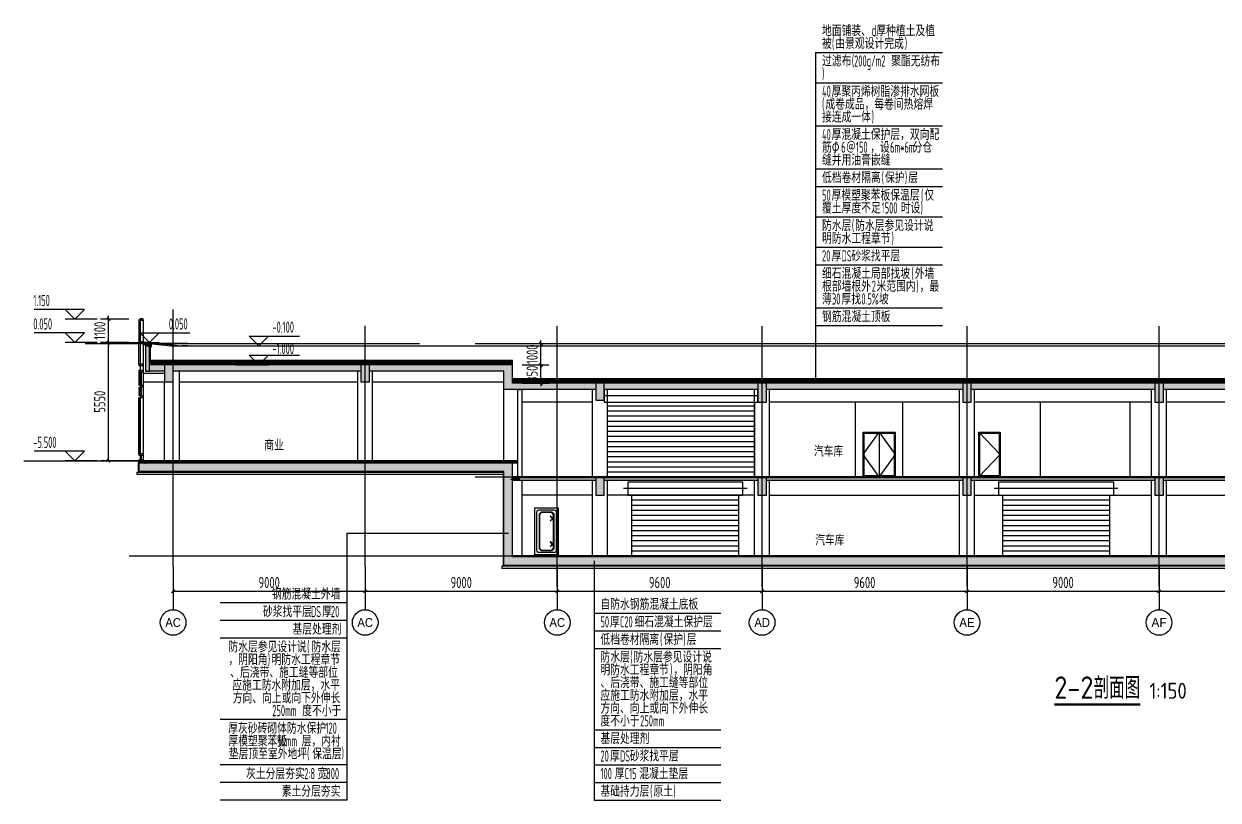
# Model space of a CAD drawing. Extents: x 33318 to 174393, y -247680 to 18171.
# Drawn here: x 39516 to 95477, y -247680 to -211295 of the extents above; entities that cross this region are included whole.
import ezdxf
from ezdxf.enums import TextEntityAlignment as Align

# ---------------------------------------------------------------- set-up
doc = ezdxf.new("R2010")
doc.units = 0
doc.header["$LTSCALE"] = 10
doc.header["$MEASUREMENT"] = 0
doc.linetypes.add('DASH', pattern=[0.35, 0.25, -0.1])
doc.linetypes.add('DOTE', pattern=[2.42, 2, -0.2, 0.02, -0.2])
for name, color, linetype in [('01-标注_尺寸', 124, 'Continuous'), ('01-标注_标高', 200, 'Continuous'), ('01-标注_符号', 200, 'Continuous'), ('01-标注_轴线坐标', 132, 'Continuous'), ('02-TEXT_房间', 7, 'Continuous'), ('02-TEXT_标注', 130, 'Continuous'), ('02-TEXT_轴号', 7, 'Continuous'), ('05-填充_天正', 26, 'Continuous'), ('A-C_玻璃幕墙', 140, 'Continuous'), ('A-C_窗', 140, 'Continuous'), ('A-D_龙骨', 152, 'Continuous'), ('A-E_楼梯', 171, 'Continuous'), ('A-O_屋面', 201, 'Continuous'), ('A-O_防水层', 222, 'Continuous'), ('A-STR-面层', 191, 'Continuous'), ('A-SUR_保温', 222, 'Continuous'), ('A-SUR_看线', 231, 'Continuous'), ('A-SUR_面层', 191, 'Continuous'), ('A-TECH_结构', 21, 'Continuous'), ('A-金属背板', 30, 'Continuous'), ('A_AXIS-轴线', 36, 'DOTE'), ('A_STR-砌块墙', 121, 'Continuous'), ('A_STR-砼墙', 51, 'Continuous'), ('A_STR-砼柱', 51, 'Continuous'), ('DIM_SYMB', 3, 'Continuous'), ('DOOR_FIRE', 220, 'Continuous'), ('PUB_TEXT', 7, 'Continuous'), ('构造物', 145, 'Continuous')]:
    doc.layers.add(name, color=color, linetype=linetype)
doc.layers.add('PUB_HATCH', color=8, linetype='Continuous', lineweight=0)
doc.styles.add('_TCH_AXIS', font='FZXiHei-I-Z08S.ttf')
doc.styles.add('_TCH_DIM', font='ROS1', dxfattribs={"width": 0.8, "bigfont": 'JD'})
doc.styles.add('_TCH_DIM_T3', font='ROS1', dxfattribs={"width": 0.8, "bigfont": 'JD'})
doc.styles.get("Standard").update_dxf_attribs({"font": 'gbenor.shx', "bigfont": 'gbcbig.shx'})
doc.dimstyles.new('_TCH_ARCH&&150', dxfattribs={"dimtxt": 525, "dimasz": 150, "dimexe": 375, "dimexo": 450, "dimgap": 150, "dimtad": 1, "dimdec": 0, "dimzin": 0, "dimdsep": 46, "dimtxsty": '_TCH_DIM_T3', "dimblk": 'ARCHTICK', "dimcen": 0.09, "dimazin": 2, "dimtfac": 1, "dimtdec": 0, "dimtix": 1, "dimtmove": 2, "dimatfit": 3, "dimfxl": 0, "dimtolj": 1, "dimtzin": 0, "dimarcsym": 0})

# ---------------------------------------------------------------- blocks, each defined once
blk = doc.blocks.new('sdferwerewr')
at = {"ltscale": 0.5}
for points in [[(-50, 1150), (-50, 3350), (1050, 3350), (1050, 1150)], [(830, 3042), (742, 3130), (258, 3130), (170, 3042), (170, 1458), (258, 1370), (742, 1370), (830, 1458)], [(170, 2900), (250, 2900), (250, 2800), (170, 2800)], [(170, 1600), (250, 1600), (250, 1700), (170, 1700)]]:
    blk.add_lwpolyline(points, close=True, dxfattribs=at)
blk.add_lwpolyline([(50, 1350), (50, 3150, -0.414214), (150, 3250), (850, 3250, -0.414214), (950, 3150), (950, 1350, -0.414214), (850, 1250), (150, 1250, -0.414214)], format="xyb", close=True, dxfattribs=at)
for points in [[(850, 3050), (750, 3150), (250, 3150), (150, 3050), (150, 1450), (250, 1350), (750, 1350), (850, 1450), (850, 3050)], [(211, 2855), (321, 2965), (325, 2961), (215, 2851)], [(211, 2845), (321, 2735), (325, 2739), (215, 2849)], [(211, 1655), (321, 1765), (325, 1761), (215, 1651)], [(211, 1645), (321, 1535), (325, 1539), (215, 1649)]]:
    blk.add_lwpolyline(points, dxfattribs=at)
for centre in [(210, 2850), (210, 1650)]:
    blk.add_circle(centre, 5.09, dxfattribs=at)
blk = doc.blocks.new('kyuhtr')
at = {"const_width": 20}
blk.add_lwpolyline([(50, 0), (0, 0)], dxfattribs=at)
blk.add_lwpolyline([(50, -30), (200, -30), (200, 30), (50, 30)], close=True)
blk = doc.blocks.new('A$C1C2A6847')
for p, q in [((52, 23), (55, 28)), ((52, 19), (55, 14)), ((55, 28), (55, 14))]:
    blk.add_line(p, q)
for points in [[(0, 21), (2, 23), (52, 23), (52, 19), (2, 19), (0, 21)], [(56, 42), (51, 37), (51, 5), (56, 0)], [(57, 41), (52, 37), (52, 27)], [(52, 26), (52, 17)], [(52, 16), (52, 6), (57, 1)]]:
    blk.add_lwpolyline(points)
for centre, start, end in [((52, 26), 270, 90), ((52, 16), 270, 90), ((56, 42), 315, 135), ((56, 0), 225, 45)]:
    blk.add_arc(centre, 0.5, start, end)
blk = doc.blocks.new('_ArchTick')
at = {"color": 0, "linetype": 'ByBlock', "const_width": 0.4}
blk.add_lwpolyline([(-0.5, -0.5), (0.5, 0.5)], dxfattribs=at)
blk = doc.blocks.new('*D46')
at = {"layer": '01-标注_尺寸', "color": 0, "lineweight": -2, "transparency": 16777216}
for p, q in [((63744, -227280), (63744, -227130)), ((62860, -227280), (64119, -227280)), ((63744, -228130), (63744, -227280)), ((62860, -228130), (64119, -228130)), ((63744, -228130), (63744, -228280))]:
    blk.add_line(p, q, dxfattribs=at)
at = {"layer": 'Defpoints', "color": 0, "transparency": 16777216}
for p in [(62410, -227280), (63744, -227280), (62410, -228130)]:
    blk.add_point(p, dxfattribs=at)
at = {"layer": '01-标注_尺寸', "color": 0, "lineweight": -2, "transparency": 16777216, "xscale": 150, "yscale": 150, "zscale": 150}
for p, rotation in [((63744, -227280), 270), ((63744, -228130), 90)]:
    blk.add_blockref('_ArchTick', p, dxfattribs=dict(at, rotation=rotation))
at = {"layer": '01-标注_尺寸', "color": 0, "transparency": 16777216, "insert": (63332, -227705), "char_height": 525, "attachment_point": 5, "rotation": 90, "style": '_TCH_DIM_T3'}
blk.add_mtext('\\A1;850', dxfattribs=at)
blk = doc.blocks.new('*D47')
at = {"layer": '01-标注_尺寸', "color": 0, "lineweight": -2, "transparency": 16777216}
for p, q in [((62860, -226280), (64119, -226280)), ((63744, -226280), (63744, -226130)), ((63744, -227280), (63744, -226280)), ((62860, -227280), (64119, -227280)), ((63744, -227280), (63744, -227430))]:
    blk.add_line(p, q, dxfattribs=at)
at = {"layer": 'Defpoints', "color": 0, "transparency": 16777216}
for p in [(62410, -226280), (63744, -226280), (62410, -227280)]:
    blk.add_point(p, dxfattribs=at)
at = {"layer": '01-标注_尺寸', "color": 0, "lineweight": -2, "transparency": 16777216, "xscale": 150, "yscale": 150, "zscale": 150}
for p, rotation in [((63744, -226280), 270), ((63744, -227280), 90)]:
    blk.add_blockref('_ArchTick', p, dxfattribs=dict(at, rotation=rotation))
at = {"layer": '01-标注_尺寸', "color": 0, "transparency": 16777216, "insert": (63332, -226780), "char_height": 525, "attachment_point": 5, "rotation": 90, "style": '_TCH_DIM_T3'}
blk.add_mtext('\\A1;1000', dxfattribs=at)
blk = doc.blocks.new('*D48')
at = {"layer": '01-标注_尺寸', "color": 0, "lineweight": -2, "transparency": 16777216}
for p, q in [((44436, -226230), (43108, -226230)), ((43483, -231780), (43483, -226230)), ((44436, -231780), (43108, -231780))]:
    blk.add_line(p, q, dxfattribs=at)
at = {"layer": 'Defpoints', "color": 0, "transparency": 16777216}
for p in [(43483, -226230), (44886, -226230), (44886, -231780)]:
    blk.add_point(p, dxfattribs=at)
at = {"layer": '01-标注_尺寸', "color": 0, "lineweight": -2, "transparency": 16777216, "xscale": 150, "yscale": 150, "zscale": 150}
for p, rotation in [((43483, -226230), 90), ((43483, -231780), 270)]:
    blk.add_blockref('_ArchTick', p, dxfattribs=dict(at, rotation=rotation))
at = {"layer": '01-标注_尺寸', "color": 0, "transparency": 16777216, "insert": (43070, -229005), "char_height": 525, "attachment_point": 5, "rotation": 90, "style": '_TCH_DIM_T3'}
blk.add_mtext('\\A1;5550', dxfattribs=at)
blk = doc.blocks.new('*D49')
at = {"layer": '01-标注_尺寸', "color": 0, "lineweight": -2, "transparency": 16777216}
for p, q in [((44436, -225130), (43108, -225130)), ((43483, -225130), (43483, -224980)), ((43483, -226230), (43483, -225130)), ((44436, -226230), (43108, -226230)), ((43483, -226230), (43483, -226380))]:
    blk.add_line(p, q, dxfattribs=at)
at = {"layer": 'Defpoints', "color": 0, "transparency": 16777216}
for p in [(43483, -225130), (44886, -225130), (44886, -226230)]:
    blk.add_point(p, dxfattribs=at)
at = {"layer": '01-标注_尺寸', "color": 0, "lineweight": -2, "transparency": 16777216, "xscale": 150, "yscale": 150, "zscale": 150}
for p, rotation in [((43483, -225130), 270), ((43483, -226230), 90)]:
    blk.add_blockref('_ArchTick', p, dxfattribs=dict(at, rotation=rotation))
at = {"layer": '01-标注_尺寸', "color": 0, "transparency": 16777216, "insert": (43070, -225680), "char_height": 525, "attachment_point": 5, "rotation": 90, "style": '_TCH_DIM_T3'}
blk.add_mtext('\\A1;1100', dxfattribs=at)
blk = doc.blocks.new('*D57')
at = {"layer": '01-标注_尺寸', "color": 0, "lineweight": -2, "transparency": 16777216}
for p, q in [((46510, -237130), (46510, -238268)), ((55510, -237130), (55510, -238268)), ((46510, -237893), (55510, -237893))]:
    blk.add_line(p, q, dxfattribs=at)
at = {"layer": 'Defpoints', "color": 0, "transparency": 16777216}
for p in [(46510, -236680), (55510, -236680), (55510, -237893)]:
    blk.add_point(p, dxfattribs=at)
at = {"layer": '01-标注_尺寸', "color": 0, "lineweight": -2, "transparency": 16777216, "xscale": 150, "yscale": 150, "zscale": 150, "rotation": 180}
blk.add_blockref('_ArchTick', (46510, -237893), dxfattribs=at)
at = {"layer": '01-标注_尺寸', "color": 0, "lineweight": -2, "transparency": 16777216, "xscale": 150, "yscale": 150, "zscale": 150}
blk.add_blockref('_ArchTick', (55510, -237893), dxfattribs=at)
at = {"layer": '01-标注_尺寸', "color": 0, "transparency": 16777216, "insert": (51010, -237480), "char_height": 525, "attachment_point": 5, "style": '_TCH_DIM_T3'}
blk.add_mtext('\\A1;9000', dxfattribs=at)
blk = doc.blocks.new('*D58')
at = {"layer": '01-标注_尺寸', "color": 0, "lineweight": -2, "transparency": 16777216}
for p, q in [((55510, -237130), (55510, -238268)), ((64510, -237130), (64510, -238268)), ((55510, -237893), (64510, -237893))]:
    blk.add_line(p, q, dxfattribs=at)
at = {"layer": 'Defpoints', "color": 0, "transparency": 16777216}
for p in [(55510, -236680), (64510, -236680), (64510, -237893)]:
    blk.add_point(p, dxfattribs=at)
at = {"layer": '01-标注_尺寸', "color": 0, "lineweight": -2, "transparency": 16777216, "xscale": 150, "yscale": 150, "zscale": 150, "rotation": 180}
blk.add_blockref('_ArchTick', (55510, -237893), dxfattribs=at)
at = {"layer": '01-标注_尺寸', "color": 0, "lineweight": -2, "transparency": 16777216, "xscale": 150, "yscale": 150, "zscale": 150}
blk.add_blockref('_ArchTick', (64510, -237893), dxfattribs=at)
at = {"layer": '01-标注_尺寸', "color": 0, "transparency": 16777216, "insert": (60010, -237480), "char_height": 525, "attachment_point": 5, "style": '_TCH_DIM_T3'}
blk.add_mtext('\\A1;9000', dxfattribs=at)
blk = doc.blocks.new('*D59')
at = {"layer": '01-标注_尺寸', "color": 0, "lineweight": -2, "transparency": 16777216}
for p, q in [((64510, -237130), (64510, -238268)), ((74110, -237130), (74110, -238268)), ((64510, -237893), (74110, -237893))]:
    blk.add_line(p, q, dxfattribs=at)
at = {"layer": 'Defpoints', "color": 0, "transparency": 16777216}
for p in [(64510, -236680), (74110, -236680), (74110, -237893)]:
    blk.add_point(p, dxfattribs=at)
at = {"layer": '01-标注_尺寸', "color": 0, "lineweight": -2, "transparency": 16777216, "xscale": 150, "yscale": 150, "zscale": 150, "rotation": 180}
blk.add_blockref('_ArchTick', (64510, -237893), dxfattribs=at)
at = {"layer": '01-标注_尺寸', "color": 0, "lineweight": -2, "transparency": 16777216, "xscale": 150, "yscale": 150, "zscale": 150}
blk.add_blockref('_ArchTick', (74110, -237893), dxfattribs=at)
at = {"layer": '01-标注_尺寸', "color": 0, "transparency": 16777216, "insert": (69310, -237480), "char_height": 525, "attachment_point": 5, "style": '_TCH_DIM_T3'}
blk.add_mtext('\\A1;9600', dxfattribs=at)
blk = doc.blocks.new('*D60')
at = {"layer": '01-标注_尺寸', "color": 0, "lineweight": -2, "transparency": 16777216}
for p, q in [((74110, -237130), (74110, -238268)), ((83710, -237130), (83710, -238268)), ((74110, -237893), (83710, -237893))]:
    blk.add_line(p, q, dxfattribs=at)
at = {"layer": 'Defpoints', "color": 0, "transparency": 16777216}
for p in [(74110, -236680), (83710, -236680), (83710, -237893)]:
    blk.add_point(p, dxfattribs=at)
at = {"layer": '01-标注_尺寸', "color": 0, "lineweight": -2, "transparency": 16777216, "xscale": 150, "yscale": 150, "zscale": 150, "rotation": 180}
blk.add_blockref('_ArchTick', (74110, -237893), dxfattribs=at)
at = {"layer": '01-标注_尺寸', "color": 0, "lineweight": -2, "transparency": 16777216, "xscale": 150, "yscale": 150, "zscale": 150}
blk.add_blockref('_ArchTick', (83710, -237893), dxfattribs=at)
at = {"layer": '01-标注_尺寸', "color": 0, "transparency": 16777216, "insert": (78910, -237480), "char_height": 525, "attachment_point": 5, "style": '_TCH_DIM_T3'}
blk.add_mtext('\\A1;9600', dxfattribs=at)
blk = doc.blocks.new('*D61')
at = {"layer": '01-标注_尺寸', "color": 0, "lineweight": -2, "transparency": 16777216}
for p, q in [((83710, -237130), (83710, -238268)), ((92710, -237130), (92710, -238268)), ((83710, -237893), (92710, -237893))]:
    blk.add_line(p, q, dxfattribs=at)
at = {"layer": 'Defpoints', "color": 0, "transparency": 16777216}
for p in [(83710, -236680), (92710, -236680), (92710, -237893)]:
    blk.add_point(p, dxfattribs=at)
at = {"layer": '01-标注_尺寸', "color": 0, "lineweight": -2, "transparency": 16777216, "xscale": 150, "yscale": 150, "zscale": 150, "rotation": 180}
blk.add_blockref('_ArchTick', (83710, -237893), dxfattribs=at)
at = {"layer": '01-标注_尺寸', "color": 0, "lineweight": -2, "transparency": 16777216, "xscale": 150, "yscale": 150, "zscale": 150}
blk.add_blockref('_ArchTick', (92710, -237893), dxfattribs=at)
at = {"layer": '01-标注_尺寸', "color": 0, "transparency": 16777216, "insert": (88210, -237480), "char_height": 525, "attachment_point": 5, "style": '_TCH_DIM_T3'}
blk.add_mtext('\\A1;9000', dxfattribs=at)
blk = doc.blocks.new('*D62')
at = {"layer": '01-标注_尺寸', "color": 0, "lineweight": -2, "transparency": 16777216}
for p, q in [((92710, -237130), (92710, -238268)), ((101710, -237130), (101710, -238268)), ((92710, -237893), (101710, -237893))]:
    blk.add_line(p, q, dxfattribs=at)
at = {"layer": 'Defpoints', "color": 0, "transparency": 16777216}
for p in [(92710, -236680), (101710, -236680), (101710, -237893)]:
    blk.add_point(p, dxfattribs=at)
at = {"layer": '01-标注_尺寸', "color": 0, "lineweight": -2, "transparency": 16777216, "xscale": 150, "yscale": 150, "zscale": 150, "rotation": 180}
blk.add_blockref('_ArchTick', (92710, -237893), dxfattribs=at)
at = {"layer": '01-标注_尺寸', "color": 0, "lineweight": -2, "transparency": 16777216, "xscale": 150, "yscale": 150, "zscale": 150}
blk.add_blockref('_ArchTick', (101710, -237893), dxfattribs=at)
at = {"layer": '01-标注_尺寸', "color": 0, "transparency": 16777216, "insert": (97210, -237480), "char_height": 525, "attachment_point": 5, "style": '_TCH_DIM_T3'}
blk.add_mtext('\\A1;9000', dxfattribs=at)
blk = doc.blocks.new('_FZH')
blk.add_lwpolyline([(-0.5, -0.5), (0.5, -0.5), (0.5, 0.5), (-0.5, 0.5)], close=True)
at = {"layer": 'PUB_HATCH'}
blk.add_solid([(-0.5, -0.5), (0.5, -0.5), (-0.5, 0.5), (0.5, 0.5)], dxfattribs=at)
blk = doc.blocks.new('$LinePat$防水层2')
at = {"color": 0}
blk.add_line((0, 0), (600, 0), dxfattribs=at)
blk.add_solid([(150, 0), (450, 0), (150, -100), (450, -100)], dxfattribs=at)

msp = doc.modelspace()

# ---------------------------------------------------------------- hatches: boundary and pattern name
at = {"layer": '05-填充_天正'}
for points in [[(45409.7, -227279.5), (45409.7, -227579.5), (46109.7, -227579.5), (46109.7, -227279.5)], [(46509.7, -227279.5), (46509.7, -227579.5), (55309.7, -227579.5), (55309.7, -227279.5)], [(55709.7, -227279.5), (55709.7, -227579.5), (62009.7, -227579.5), (62409.7, -227279.5)], [(62009.7, -228429.5), (62409.7, -228129.5), (62409.7, -227279.5), (62009.7, -227579.5)], [(66309.7, -228429.5), (66309.7, -228129.5), (62409.7, -228129.5), (62009.7, -228429.5)], [(66709.7, -228129.5), (66709.7, -228429.5), (73909.7, -228429.5), (73909.7, -228129.5)], [(74309.7, -228129.5), (74309.7, -228429.5), (83509.7, -228429.5), (83509.7, -228129.5)], [(83909.7, -228129.5), (83909.7, -228429.5), (92509.7, -228429.5), (92509.7, -228129.5)], [(92909.7, -228129.5), (92909.7, -228429.5), (101309.7, -228429.5), (101309.7, -228129.5)], [(62009.7, -232279.5), (62409.7, -231879.5), (44909.7, -231879.5), (44909.7, -232279.5)], [(62276.4, -232639.5), (62409.7, -232579.5), (62409.7, -231879.5), (62009.7, -232279.5), (62009.7, -232639.5)], [(62009.7, -236679.5), (62409.7, -236279.5), (62409.7, -232699.5), (62276.4, -232639.5), (62009.7, -232639.5)], [(62759.7, -232699.5), (62759.7, -232579.5), (62409.7, -232579.5), (62276.4, -232639.5), (62409.7, -232699.5)], [(66309.7, -232699.5), (66309.7, -232579.5), (62759.7, -232579.5), (62759.7, -232699.5)], [(66709.7, -232579.5), (66709.7, -232699.5), (73909.7, -232699.5), (73909.7, -232579.5)], [(74309.7, -232579.5), (74309.7, -232699.5), (83509.9, -232699.5), (83509.9, -232579.5)], [(83909.9, -232579.5), (83909.9, -232699.5), (92509.7, -232699.5), (92509.7, -232579.5)], [(92909.7, -232579.5), (92909.7, -232699.5), (101409.7, -232699.5), (101409.7, -232579.5)], [(121659.7, -236679.5), (121259.7, -236279.5), (62409.7, -236279.5), (62009.7, -236679.5)]]:
    msp.add_hatch(color=256, dxfattribs=at).paths.add_polyline_path(points)
at = {"layer": 'DOOR_FIRE'}
h = msp.add_hatch(dxfattribs=at)
h.set_pattern_fill('ANSI31', color=256, scale=150, angle=315)
h.set_pattern_definition([(0, (-35100.04, -38935.08), (7e-14, 238.125), [])])
h.paths.add_polyline_path([(66859.7, -229029.5), (73759.7, -229029.5), (73759.7, -232529.5), (66859.7, -232529.5)])
h = msp.add_hatch(dxfattribs=at)
h.set_pattern_fill('ANSI31', color=256, scale=150, angle=315)
h.set_pattern_definition([(0, (-35850.24, -42635.08), (7e-14, 238.125), [])])
h.paths.add_polyline_path([(68009.5, -233379.5), (73009.5, -233379.5), (73009.5, -236229.5), (68009.5, -236229.5)])
h = msp.add_hatch(dxfattribs=at)
h.set_pattern_fill('ANSI31', color=256, scale=150, angle=315)
h.set_pattern_definition([(0, (-18475.24, -42635.08), (7e-14, 238.125), [])])
h.paths.add_polyline_path([(85384.5, -233379.5), (90384.5, -233379.5), (90384.5, -236229.5), (85384.5, -236229.5)])

# ---------------------------------------------------------------- linework, layer by layer
at = {"layer": '01-标注_标高'}
for p, q in [((42350.5, -224679.5), (40003, -224679.5)), ((41900.5, -225129.5), (41450.5, -224679.5)), ((41900.5, -225129.5), (42350.5, -224679.5)), ((42950.5, -225129.5), (41450.5, -225129.5)), ((42350.5, -225779.5), (40003, -225779.5)), ((41900.5, -226229.5), (41450.5, -225779.5)), ((41900.5, -226229.5), (42350.5, -225779.5)), ((45397.7, -226229.5), (44947.7, -225779.5)), ((44947.7, -225779.5), (47295.2, -225779.5)), ((45397.7, -226229.5), (45847.7, -225779.5)), ((50530, -226379.5), (50080, -225929.5)), ((50080, -225929.5), (52427.5, -225929.5)), ((50530, -226379.5), (50980, -225929.5)), ((42950.5, -226229.5), (41450.5, -226229.5)), ((44347.7, -226229.5), (45847.7, -226229.5)), ((49480, -226379.5), (50980, -226379.5)), ((50530, -227279.5), (50080, -226829.5)), ((50080, -226829.5), (52427.5, -226829.5)), ((50530, -227279.5), (50980, -226829.5)), ((49480, -227279.5), (50980, -227279.5)), ((42350.5, -231329.5), (40003, -231329.5)), ((41900.5, -231779.5), (41450.5, -231329.5)), ((41900.5, -231779.5), (42350.5, -231329.5)), ((42950.5, -231779.5), (41450.5, -231779.5))]:
    msp.add_line(p, q, dxfattribs=at)
at = {"layer": '01-标注_符号'}
for p, q in [((76617, -212629.1), (82557.7, -212629.1)), ((76617, -212629.1), (76617, -225433.8)), ((76617, -214051.8), (82557.7, -214051.8)), ((76617, -216073.1), (82557.7, -216073.1)), ((76617, -218094.3), (82557.7, -218094.3)), ((76617, -218918.6), (82557.7, -218918.6)), ((76617, -220341.3), (82557.7, -220341.3)), ((76617, -221764.1), (82557.7, -221764.1)), ((76617, -222588.3), (82557.7, -222588.3)), ((76617, -224609.6), (82557.7, -224609.6)), ((76617, -225433.8), (76617, -227973.3)), ((76617, -225433.8), (82557.7, -225433.8)), ((54651, -235168.7), (54651, -247680.2)), ((54651, -235168.7), (62218.7, -235168.7)), ((66233.8, -236467.1), (66233.8, -238918)), ((54651, -238438.6), (48710.3, -238438.6)), ((66233.8, -238918), (72174.4, -238918)), ((66233.8, -238918), (66233.8, -247680.2)), ((54651, -239262.8), (48710.3, -239262.8)), ((66233.8, -239742.2), (72174.4, -239742.2)), ((54651, -240087.1), (48710.3, -240087.1)), ((66233.8, -240566.5), (72174.4, -240566.5)), ((54651, -243903.8), (48710.3, -243903.8)), ((66233.8, -244383.2), (72174.4, -244383.2)), ((66233.8, -245207.5), (72174.4, -245207.5)), ((54651, -246031.7), (48710.3, -246031.7)), ((66233.8, -246031.7), (72174.4, -246031.7)), ((54651, -246856), (48710.3, -246856)), ((66233.8, -246856), (72174.4, -246856)), ((54651, -247680.2), (48710.3, -247680.2)), ((66233.8, -247680.2), (72174.4, -247680.2))]:
    msp.add_line(p, q, dxfattribs=at)
msp.add_lwpolyline([(46404.7, -226239, 0, 0, 0), (46306.7, -226227.6, 120, 0, 0), (46753.7, -226279.5, 0, 0, 0)], format="xyseb", dxfattribs=at)
at = {"layer": '01-标注_轴线坐标'}
for p, q in [((46509.7, -236679.5), (46509.7, -238755.5)), ((55509.7, -236679.5), (55509.7, -238755.5)), ((64509.7, -236679.5), (64509.7, -238755.5)), ((74109.7, -236679.5), (74109.7, -238755.5)), ((83709.7, -236679.5), (83709.7, -238755.5)), ((92709.7, -236679.5), (92709.7, -238755.5))]:
    msp.add_line(p, q, dxfattribs=at)
for centre in [(46509.7, -239355.5), (55509.7, -239355.5), (64509.7, -239355.5), (74109.7, -239355.5), (83709.7, -239355.5), (92709.7, -239355.5)]:
    msp.add_circle(centre, 600, dxfattribs=at)
at = {"layer": 'A-C_玻璃幕墙'}
for points in [[(44909.7, -225179.5), (44909.7, -226199.5)], [(44909.7, -227604.5), (44909.7, -228249.5)], [(44959.7, -227604.5), (44959.7, -228249.5)], [(44909.7, -231449.5), (44909.7, -228809.5)], [(44909.7, -228809.5), (44909.7, -231449.5)], [(44959.7, -228809.5), (44959.7, -231449.8)]]:
    msp.add_lwpolyline(points, dxfattribs=at)
at = {"layer": 'A-C_窗'}
msp.add_line((44909.7, -225129.5), (45109.7, -225129.5), dxfattribs=at)
at = {"layer": 'A-D_龙骨'}
for points in [[(44959.7, -225184.5), (44959.7, -226199.5)], [(45109.7, -225179.5), (45109.7, -231779.5)], [(44909.7, -227244.5), (44909.7, -227304.5), (44959.7, -227304.5), (44959.7, -227544.5), (44909.7, -227544.5), (44909.7, -227604.5)], [(44914.7, -227249.5), (44914.7, -227299.5), (44964.7, -227299.5), (44964.7, -227549.5), (44914.7, -227549.5), (44914.7, -227599.5)], [(44959.7, -228309.5), (44959.7, -228354.5), (44909.7, -228354.5), (44909.7, -228404.5), (44959.7, -228404.5), (44959.7, -228454.5), (44909.7, -228454.5), (44909.7, -228504.5), (44959.7, -228504.5), (44959.7, -228554.5), (44909.7, -228554.5), (44909.7, -228604.5), (44959.7, -228604.5), (44959.7, -228654.5), (44909.7, -228654.5), (44909.7, -228704.5), (44959.7, -228704.5), (44959.7, -228749.5)], [(44964.7, -228309.5), (44964.7, -228359.5), (44914.7, -228359.5), (44914.7, -228399.5), (44964.7, -228399.5), (44964.7, -228459.5), (44914.7, -228459.5), (44914.7, -228499.5), (44964.7, -228499.5), (44964.7, -228559.5), (44914.7, -228559.5), (44914.7, -228599.5), (44964.7, -228599.5), (44964.7, -228659.5), (44914.7, -228659.5), (44914.7, -228699.5), (44964.7, -228699.5), (44964.7, -228749.5)], [(44909.7, -231449.5), (44909.7, -231509.5), (44959.7, -231509.5), (44959.7, -231724.5), (44909.7, -231724.5), (44909.7, -231784.5)], [(44914.7, -231454.5), (44914.7, -231504.5), (44964.7, -231504.5), (44964.7, -231729.5), (44914.7, -231729.5), (44914.7, -231784.5)]]:
    msp.add_lwpolyline(points, dxfattribs=at)
msp.add_lwpolyline([(44964.7, -227244.5), (44909.7, -227244.5), (44909.7, -226259.5), (44964.7, -226259.5)], close=True, dxfattribs=at)
at = {"layer": 'A-O_屋面'}
for p, q in [((45119.7, -226229.5), (45119.7, -226279.3)), ((45409.7, -226229.5), (45119.7, -226229.5)), ((45404.7, -226279.3), (45119.7, -226279.3)), ((45404.7, -226279.3), (46407.2, -226379.5)), ((45409.7, -226229.5), (46909.7, -226379.5)), ((45439.7, -226419.5), (45439.7, -227079.5)), ((47189.2, -226379.5), (46909.7, -226379.5)), ((62419.7, -227079.5), (45419.7, -227079.5)), ((62419.7, -227119.5), (45419.7, -227119.5)), ((62419.7, -227159.5), (45419.7, -227159.5)), ((62419.7, -227199.5), (62419.7, -227079.5)), ((62009.7, -227209.5), (45409.7, -227209.5)), ((62409.7, -227229.5), (45409.7, -227229.5)), ((101309.7, -228059.5), (62409.7, -228059.5)), ((101309.7, -228079.5), (62409.7, -228079.5)), ((101309.7, -227929.5), (62419.7, -227929.5)), ((101309.7, -227969.5), (62419.7, -227969.5)), ((101309.7, -228009.5), (62419.7, -228009.5))]:
    msp.add_line(p, q, dxfattribs=at)
msp.add_lwpolyline([(45119.7, -226229.5), (45109.7, -226229.5), (45109.7, -226239.5), (45119.7, -226239.5)], close=True, dxfattribs=at)
msp.add_lwpolyline([(45439.7, -226419.5), (45499.7, -226429.5), (45499.7, -226299.5), (45119.7, -226299.5), (45119.7, -226279.5), (45119.7, -226279.5)], dxfattribs=at)
at = {"layer": 'A-O_防水层'}
for points in [[(45419.7, -226394.5), (45474.7, -226394.5), (45474.7, -226324.5), (45114.7, -226324.5), (45114.7, -226239.5)], [(45419.7, -226399.5), (45479.7, -226399.5), (45479.7, -226319.5), (45119.7, -226319.5), (45119.7, -226279.5)]]:
    msp.add_lwpolyline(points, dxfattribs=at)
for points in [[(101309.7, -228059.5), (62439.7, -228059.5, -0.4142136), (62409.7, -228029.5), (62409.7, -227209.5), (45439.7, -227209.5, -0.4142136), (45409.7, -227179.5), (45409.7, -226389.5)], [(101309.7, -228054.5), (62439.7, -228054.5, -0.4142136), (62414.7, -228029.5), (62414.7, -227204.5), (45439.7, -227204.5, -0.4142136), (45414.7, -227179.5), (45414.7, -226389.5)], [(101309.7, -228049.5), (62439.7, -228049.5, -0.4142136), (62419.7, -228029.5), (62419.7, -227199.5), (45439.7, -227199.5, -0.4142136), (45419.7, -227179.5), (45419.7, -226389.5)]]:
    msp.add_lwpolyline(points, format="xyb", dxfattribs=at)
at = {"layer": 'A-STR-面层'}
msp.add_lwpolyline([(62659.7, -231814.5), (44909.7, -231814.5)], dxfattribs=at)
at = {"layer": 'A-STR-面层', "linetype": 'DASH', "ltscale": 0.2}
msp.add_lwpolyline([(62009.7, -231779.5), (45109.7, -231779.5)], dxfattribs=at)
at = {"layer": 'A-SUR_保温'}
for p, q in [((44869.7, -231859.5), (44869.7, -232319.5)), ((44889.7, -231879.5), (44889.7, -232299.5)), ((44909.7, -231779.5), (44909.7, -232279.5)), ((44809.7, -232319.5), (44809.7, -232419.5)), ((61969.7, -232419.5), (61969.7, -236719.5)), ((61989.7, -232419.5), (61989.7, -236699.5)), ((61909.7, -236719.5), (61909.7, -236819.5))]:
    msp.add_line(p, q, dxfattribs=at)
for points in [[(45009.7, -227604.5), (45009.7, -228249.5)], [(46109.7, -227679.5), (45109.7, -227679.5)], [(45009.7, -228309.5), (45009.7, -228749.5)], [(45009.7, -231509.5), (45009.7, -231724.5)], [(45309.7, -231859.5), (44869.7, -231859.5)], [(45309.7, -231879.5), (44889.7, -231879.5)], [(45309.7, -231859.5), (45309.7, -231879.5)], [(62009.7, -232319.5), (44809.7, -232319.5)], [(62009.7, -232419.5), (44809.7, -232419.5)], [(62009.7, -232299.5), (44889.7, -232299.5)], [(121680.1, -236699.5), (61989.7, -236699.5)], [(121760.1, -236719.5), (61909.7, -236719.5)], [(121760.1, -236819.5), (61909.7, -236819.5)]]:
    msp.add_lwpolyline(points, dxfattribs=at)
at = {"layer": 'A-SUR_看线'}
msp.add_lwpolyline([(44909.7, -231794.5), (39516.1, -231794.5)], dxfattribs=at)
at = {"layer": 'A-SUR_面层'}
for p, q in [((44909.7, -231879.5), (44909.7, -231814.5)), ((62659.7, -231829.5), (44909.7, -231829.5)), ((62659.7, -231879.5), (44909.7, -231879.5)), ((62659.7, -231779.5), (45109.7, -231779.5))]:
    msp.add_line(p, q, dxfattribs=at)
for points in [[(121259.7, -232529.5), (62409.7, -232529.5)], [(121259.7, -236229.5), (62409.7, -236229.5)]]:
    msp.add_lwpolyline(points, dxfattribs=at)
at = {"layer": 'A-TECH_结构'}
for p, q in [((66159.7, -233379.5), (62859.7, -233379.5)), ((73759.7, -233379.5), (66859.7, -233379.5)), ((74459.7, -233379.5), (83359.9, -233379.5)), ((84059.9, -233379.5), (92359.7, -233379.5)), ((93059.7, -233379.5), (101308.4, -233379.5))]:
    msp.add_line(p, q, dxfattribs=at)
for points in [[(46809.7, -231779.5), (46809.7, -227579.5)], [(55159.7, -231779.5), (55159.7, -227579.5)], [(55859.7, -231779.5), (55859.7, -227579.5)], [(45109.7, -228079.5), (46109.7, -228079.5)], [(46109.7, -231779.5), (46109.7, -228079.5)], [(55159.7, -228082.7), (46809.7, -228082.7)], [(62009.7, -228082.7), (55859.7, -228082.7)], [(62009.7, -231779.5), (62009.7, -228429.5)], [(66159.7, -232529.5), (66159.7, -228429.5)], [(66859.7, -232529.5), (66859.7, -228429.5)], [(73759.7, -232529.5), (73759.7, -228429.5)], [(74459.6, -232529.5), (74459.6, -228429.5)], [(83359.7, -232529.5), (83359.7, -228429.5)], [(84059.6, -232529.5), (84059.6, -228429.5)], [(92359.7, -232529.5), (92359.7, -228429.5)], [(93059.6, -232529.5), (93059.6, -228429.5)], [(66159.7, -229029.5), (62859.7, -229029.5)], [(83359.9, -229029.5), (74459.6, -229029.5)], [(78479.7, -232529.5), (78479.7, -229029.5)], [(80709.7, -232529.5), (80709.7, -229029.5)], [(92359.7, -229029.5), (84059.6, -229029.5)], [(87159.6, -232529.5), (87159.6, -229029.5)], [(91359.7, -232529.5), (91359.7, -229029.5)], [(101309.7, -229029.5), (93059.6, -229029.5)], [(62859.7, -236229.5), (62859.7, -232699.5)], [(66159.7, -236229.5), (66159.7, -232699.5)], [(66859.7, -236229.5), (66859.7, -232699.5)], [(73759.7, -236229.5), (73759.7, -232699.5)], [(74459.6, -236229.5), (74459.6, -232699.5)], [(83359.9, -236229.5), (83359.9, -232699.5)], [(84059.9, -236229.5), (84059.9, -232699.5)], [(92359.7, -236229.5), (92359.7, -232699.5)], [(93059.6, -236229.5), (93059.6, -232699.5)]]:
    msp.add_lwpolyline(points, dxfattribs=at)
at = {"layer": 'A-金属背板'}
msp.add_lwpolyline([(44969.7, -227604.5), (44979.7, -227604.5), (44979.7, -228249.5), (44969.7, -228249.5)], close=True, dxfattribs=at)
at = {"layer": 'A_AXIS-轴线'}
for p, q in [((46509.7, -236679.5), (46509.7, -224688)), ((46509.7, -233228.7), (46509.7, -225452)), ((55509.7, -236679.5), (55509.7, -225452)), ((64509.7, -237673.4), (64509.7, -225452)), ((74109.7, -237673.4), (74109.7, -225452)), ((83709.7, -237673.4), (83709.7, -225452)), ((92709.7, -237673.4), (92709.7, -225452)), ((47189.2, -226279.5), (44108.2, -226279.5)), ((62009.7, -231779.5), (44108.2, -231779.5))]:
    msp.add_line(p, q, dxfattribs=at)
for points in [[(42383.2, -226279.5), (58074.2, -226279.5)], [(60658.7, -226279.5), (123910, -226279.5)], [(42383.2, -231779.5), (62509.7, -231779.5)], [(60658.7, -232529.5), (123910, -232529.5)], [(44447.1, -236229.5), (123910, -236229.5)]]:
    msp.add_lwpolyline(points, dxfattribs=at)
at = {"layer": 'A_STR-砌块墙'}
for p, q in [((62659.7, -231879.5), (62659.7, -228429.5)), ((62659.7, -228429.5), (62859.7, -228429.5)), ((62859.7, -231879.5), (62859.7, -228429.5)), ((62659.7, -232579.5), (62659.7, -231879.5)), ((62859.7, -232579.5), (62859.7, -231879.5))]:
    msp.add_line(p, q, dxfattribs=at)
msp.add_lwpolyline([(46407.2, -226379.5), (100059.8, -226379.5)], dxfattribs=at)
at = {"layer": 'A_STR-砼墙'}
for p, q in [((46109.7, -227279.5), (45409.7, -227279.5)), ((46109.7, -227579.5), (45409.7, -227579.5)), ((55309.7, -227279.5), (46509.7, -227279.5)), ((55309.7, -227579.5), (46509.7, -227579.5)), ((62409.7, -227279.5), (55709.7, -227279.5)), ((62009.7, -227579.5), (55709.7, -227579.5)), ((62009.7, -228429.5), (62009.7, -227579.5)), ((62409.7, -228129.5), (62409.7, -227279.5)), ((66309.7, -228129.5), (62409.7, -228129.5)), ((73909.7, -228129.5), (66709.7, -228129.5)), ((83509.7, -228129.5), (74309.7, -228129.5)), ((92509.7, -228129.5), (83909.7, -228129.5)), ((101309.7, -228129.5), (92909.7, -228129.5)), ((66309.7, -228429.5), (62009.7, -228429.5)), ((73909.7, -228429.5), (66709.7, -228429.5)), ((83509.7, -228429.5), (74309.7, -228429.5)), ((92509.7, -228429.5), (83909.7, -228429.5)), ((101309.7, -228429.5), (92909.7, -228429.5)), ((62409.7, -231879.5), (44909.7, -231879.5)), ((44909.7, -232279.5), (44909.7, -231879.5)), ((62409.7, -232579.5), (62409.7, -231879.5)), ((62009.7, -232279.5), (44909.7, -232279.5)), ((62009.7, -232639.5), (62009.7, -232279.5)), ((62009.7, -236679.5), (62009.7, -232639.5)), ((62759.7, -232579.5), (62409.7, -232579.5)), ((62409.7, -236279.5), (62409.7, -232699.5)), ((62759.7, -232699.5), (62409.7, -232699.5)), ((66309.7, -232579.5), (62759.7, -232579.5)), ((66309.7, -232699.5), (62759.7, -232699.5)), ((73909.7, -232579.5), (66709.7, -232579.5)), ((73909.7, -232699.5), (66709.7, -232699.5)), ((83509.9, -232579.5), (74309.7, -232579.5)), ((83509.9, -232699.5), (74309.7, -232699.5)), ((92509.7, -232579.5), (83909.9, -232579.5)), ((92509.7, -232699.5), (83909.9, -232699.5)), ((101409.7, -232579.5), (92909.7, -232579.5)), ((101409.7, -232699.5), (92909.7, -232699.5)), ((121659.7, -236679.5), (62009.7, -236679.5)), ((121259.7, -236279.5), (62409.7, -236279.5))]:
    msp.add_line(p, q, dxfattribs=at)
at = {"layer": 'DIM_SYMB', "const_width": 105}
msp.add_lwpolyline([(87802.2, -243196.4), (91838, -243196.4)], dxfattribs=at)
at = {"layer": 'DOOR_FIRE'}
for p, q in [((73909.7, -228729.5), (66709.7, -228729.5)), ((73409.5, -233079.5), (67609.5, -233079.5)), ((90784.5, -233079.5), (84984.5, -233079.5))]:
    msp.add_line(p, q, dxfattribs=at)
for points in [[(66709.7, -229029.5), (73909.7, -229029.5), (73909.7, -228429.5), (66709.7, -228429.5)], [(66859.7, -229029.5), (73759.7, -229029.5), (73759.7, -232529.5), (66859.7, -232529.5)], [(78844.7, -230429.5), (80344.7, -230429.5), (80344.7, -232529.5), (78844.7, -232529.5)], [(78894.7, -230479.5), (80294.7, -230479.5), (80294.7, -232479.5), (78894.7, -232479.5)], [(84259.6, -230429.5), (85259.6, -230429.5), (85259.6, -232529.5), (84259.6, -232529.5)], [(84309.6, -230479.5), (85209.6, -230479.5), (85209.6, -232479.5), (84309.6, -232479.5)], [(67809.5, -233379.5), (73209.5, -233379.5), (73209.5, -232779.5), (67809.5, -232779.5)], [(85184.5, -233379.5), (90584.5, -233379.5), (90584.5, -232779.5), (85184.5, -232779.5)], [(68009.5, -233379.5), (73009.5, -233379.5), (73009.5, -236229.5), (68009.5, -236229.5)], [(85384.5, -233379.5), (90384.5, -233379.5), (90384.5, -236229.5), (85384.5, -236229.5)]]:
    msp.add_lwpolyline(points, close=True, dxfattribs=at)
for points in [[(79594.7, -230429.5), (79594.7, -232529.5), (78844.7, -231479.5), (79594.7, -230429.5), (80344.7, -231479.5), (79594.7, -232529.5)], [(84259.6, -230429.5), (85259.6, -231479.5), (84259.6, -232529.5)]]:
    msp.add_lwpolyline(points, dxfattribs=at)

# ---------------------------------------------------------------- block references
at = {"layer": 'A-D_龙骨'}
for p in [(44909.7, -225154.5), (44909.7, -226229.5), (44909.7, -227274.5), (44909.7, -227574.5), (44909.7, -228279.5), (44909.7, -228779.5), (44909.7, -231479.5), (44909.7, -231754.5)]:
    msp.add_blockref('kyuhtr', p, dxfattribs=at)
at = {"layer": 'A-E_楼梯', "rotation": 180}
msp.add_blockref('sdferwerewr', (64509.4, -232829.5), dxfattribs=at)
at = {"layer": 'A-O_防水层'}
for p, xscale, yscale, zscale, rotation in [((45109.7, -226269.5), 0.05000000135749967, 0.05000000135749967, 0.05000000135749967, 90.00000071785166), ((45109.7, -226299.5), 0.05000000135749967, 0.05000000135749967, 0.05000000135749967, 90.00000071785166), ((45109.7, -226329.5), 0.05000000135749967, 0.05000000135749967, 0.05000000135749967, 90.00000071785166), ((45139.7, -226329.5), 0.04999999988516114, 0.04999999988516114, 0.04999999988516114, 180), ((45119.7, -226239.5), 0.06666666971614175, 0.05, 0.05, 270.0000014958339), ((45119.7, -226279.5), 0.06666666971614175, 0.05, 0.05, 270.0000014958339), ((45169.7, -226329.5), 0.04999999988516114, 0.04999999988516114, 0.04999999988516114, 180), ((45199.7, -226329.5), 0.04999999988516114, 0.04999999988516114, 0.04999999988516114, 180), ((45229.7, -226329.5), 0.04999999988516114, 0.04999999988516114, 0.04999999988516114, 180), ((45259.7, -226329.5), 0.04999999988516114, 0.04999999988516114, 0.04999999988516114, 180), ((45289.7, -226329.5), 0.04999999988516114, 0.04999999988516114, 0.04999999988516114, 180), ((45319.7, -226329.5), 0.04999999988516114, 0.04999999988516114, 0.04999999988516114, 180), ((45349.7, -226329.5), 0.04999999988516114, 0.04999999988516114, 0.04999999988516114, 180), ((45379.7, -226329.5), 0.04999999988516114, 0.04999999988516114, 0.04999999988516114, 180), ((45409.7, -226329.5), 0.04999999988516114, 0.04999999988516114, 0.04999999988516114, 180), ((45439.7, -226329.5), 0.04999999988516114, 0.04999999988516114, 0.04999999988516114, 180), ((45449.7, -226399.5), 0.04999999739831159, 0.04999999739831159, 0.04999999739831159, 180), ((45469.7, -226329.5), 0.04999999988516114, 0.04999999988516114, 0.04999999988516114, 180), ((45479.7, -226399.5), 0.04999999739831159, 0.04999999739831159, 0.04999999739831159, 180), ((45469.7, -226359.5), 0.04999999620236243, 0.04999999620236243, 0.04999999620236243, 90), ((45469.7, -226389.5), 0.04999999620236243, 0.04999999620236243, 0.04999999620236243, 90), ((45479.7, -226319.5), 0.06666666665832358, 0.05, 0.05, 270), ((45479.7, -226359.5), 0.06666666665832358, 0.05, 0.05, 270)]:
    msp.add_blockref('$LinePat$防水层2', p, dxfattribs=dict(at, xscale=xscale, yscale=yscale, zscale=zscale, rotation=rotation))
for p, xscale, yscale, zscale in [((45119.7, -226319.5), 0.04999999990836741, 0.04999999990836741, 0.04999999990836741), ((45149.7, -226319.5), 0.04999999990836741, 0.04999999990836741, 0.04999999990836741), ((45179.7, -226319.5), 0.04999999990836741, 0.04999999990836741, 0.04999999990836741), ((45209.7, -226319.5), 0.04999999990836741, 0.04999999990836741, 0.04999999990836741), ((45239.7, -226319.5), 0.04999999990836741, 0.04999999990836741, 0.04999999990836741), ((45269.7, -226319.5), 0.04999999990836741, 0.04999999990836741, 0.04999999990836741), ((45299.7, -226319.5), 0.04999999990836741, 0.04999999990836741, 0.04999999990836741), ((45329.7, -226319.5), 0.04999999990836741, 0.04999999990836741, 0.04999999990836741), ((45359.7, -226319.5), 0.04999999990836741, 0.04999999990836741, 0.04999999990836741), ((45389.7, -226319.5), 0.04999999990836741, 0.04999999990836741, 0.04999999990836741), ((45409.7, -226389.5), 0.05, 0.05, 0.05), ((45419.7, -226319.5), 0.04999999990836741, 0.04999999990836741, 0.04999999990836741), ((45439.7, -226389.5), 0.05, 0.05, 0.05), ((45449.7, -226319.5), 0.04999999990836741, 0.04999999990836741, 0.04999999990836741)]:
    msp.add_blockref('$LinePat$防水层2', p, dxfattribs=dict(at, xscale=xscale, yscale=yscale, zscale=zscale))
at = {"layer": 'A_STR-砼柱', "rotation": 180}
for p, xscale, yscale, zscale in [((45339.7, -226359.5), 260, 60, 60), ((45309.7, -226984.5), 200, 1190, 1190), ((46309.7, -227679.5), 400, 800, 800)]:
    msp.add_blockref('_FZH', p, dxfattribs=dict(at, xscale=xscale, yscale=yscale, zscale=zscale))
at = {"layer": 'A_STR-砼柱'}
for p, xscale, yscale, zscale in [((55509.7, -227679.5), 400, 799.9999999999709, 799.9999999999709), ((66509.7, -228529.5), 400, 799.9999999999709, 799.9999999999709), ((74109.7, -228579.5), 400.0000000047876, 900.0000000064902, 900.0000000064902), ((83709.7, -228579.5), 400.0000000047876, 900.0000000064902, 900.0000000064902), ((92709.7, -228579.5), 400.0000000047876, 900.0000000064902, 900.0000000064902), ((66509.7, -232979.5), 400, 799.9999999999709, 799.9999999999709), ((74109.7, -232979.5), 400, 799.9999999999709, 799.9999999999709), ((83709.9, -232979.5), 400, 799.9999999999709, 799.9999999999709), ((92709.7, -232979.5), 400, 799.9999999999709, 799.9999999999709)]:
    msp.add_blockref('_FZH', p, dxfattribs=dict(at, xscale=xscale, yscale=yscale, zscale=zscale))
at = {"layer": '构造物', "linetype": 'DASH', "ltscale": 0.2, "xscale": -1, "rotation": 270}
msp.add_blockref('A$C1C2A6847', (45198.5, -231910.5), dxfattribs=at)

# ---------------------------------------------------------------- texts
at = {"layer": '02-TEXT_房间'}
for s, p in [('商业', (50781.6, -231294.1)), ('汽车库', (76538.9, -231584.7)), ('汽车库', (76599.1, -235744.1))]:
    msp.add_text(s, height=506.38, dxfattribs=at).set_placement(p)
at = {"layer": '02-TEXT_标注', "style": '_TCH_DIM'}
for s, height, width, p in [('地面铺装、', 520.93, 0.8, (76916.3, -211873.1)), ('d', 525, 0.64, (79244.2, -211873.1)), ('厚种植土及植', 520.93, 0.8, (79457, -211873.1)), ('被', 520.9, 0.8, (76916.3, -212471.6)), ('(', 525, 0.64, (77381.8, -212471.6)), ('由景观设计完成', 520.93, 0.8, (77538.6, -212471.6)), (')', 525, 0.64, (80797.7, -212471.6)), ('过滤布', 520.93, 0.8, (76916.3, -213295.8)), ('(200g/m2', 525, 0.64, (78313, -213295.8)), ('聚酯无纺布', 520.93, 0.8, (80155.4, -213295.8)), (')', 525, 0.64, (76916.3, -213894.3)), ('40', 525, 0.64, (76916.3, -214718.6)), ('厚聚丙烯树脂渗排水网板', 520.93, 0.8, (77364.3, -214718.6)), ('(', 525, 0.64, (76916.3, -215317.1)), ('成卷成品，每卷间热熔焊', 520.93, 0.8, (77073.1, -215317.1)), ('接连成一体', 520.93, 0.8, (76916.3, -215915.6)), (')', 525, 0.64, (79244.2, -215915.6)), ('40', 525, 0.64, (76916.3, -216739.8)), ('厚混凝土保护层，双向配', 520.93, 0.8, (77364.3, -216739.8)), ('筋Φ', 520.93, 0.8, (76916.3, -217338.3)), ('6', 525, 0.64, (77814.3, -217338.3)), ('＠', 520.9, 0.8, (78038.3, -217338.3)), ('150', 525, 0.64, (78503.9, -217338.3)), ('，设', 520.93, 0.8, (79175.9, -217338.3)), ('6m*6m', 525, 0.64, (80107, -217338.3)), ('分仓', 520.93, 0.8, (81159.8, -217338.3)), ('缝并用油膏嵌缝', 520.93, 0.8, (76916.3, -217936.8)), ('低档卷材隔离', 520.93, 0.8, (76916.3, -218761.1)), ('(', 525, 0.64, (79709.8, -218761.1)), ('保护', 520.93, 0.8, (79866.6, -218761.1)), (')', 525, 0.64, (80797.7, -218761.1)), ('层', 520.9, 0.8, (80954.5, -218761.1)), ('50', 525, 0.64, (76916.3, -219585.3)), ('厚模塑聚苯板保温层', 520.93, 0.8, (77364.3, -219585.3)), ('(', 525, 0.64, (81554.5, -219585.3)), ('仅', 520.9, 0.8, (81711.3, -219585.3)), ('覆土厚度不足', 520.93, 0.8, (76916.3, -220183.8)), ('1500', 525, 0.64, (79709.8, -220183.8)), ('时设', 520.93, 0.8, (80605.8, -220183.8)), (')', 525, 0.64, (81536.9, -220183.8)), ('防水层', 520.93, 0.8, (76916.3, -221008.1)), ('(', 525, 0.64, (78313, -221008.1)), ('防水层参见设计说', 520.93, 0.8, (78469.8, -221008.1)), ('明防水工程章节', 520.93, 0.8, (76916.3, -221606.6)), (')', 525, 0.64, (80175.3, -221606.6)), ('20', 525, 0.64, (76916.3, -222430.8)), ('厚', 520.9, 0.8, (77364.3, -222430.8)), ('DS', 525, 0.64, (77829.8, -222430.8)), ('砂浆找平层', 520.93, 0.8, (78289, -222430.8)), ('细石混凝土局部找坡', 520.93, 0.8, (76916.3, -223255.1)), ('(', 525, 0.64, (81106.5, -223255.1)), ('外墙', 520.93, 0.8, (81263.3, -223255.1)), ('根部墙根外', 520.93, 0.8, (76916.3, -223853.6)), ('米范围内', 520.93, 0.8, (79468.2, -223853.6)), (')', 525, 0.64, (81330.5, -223853.6)), ('2', 525, 0.64, (79244.2, -223853.6)), ('，最', 520.93, 0.8, (81487.3, -223853.6)), ('1.150', 525, 0.64, (39958, -224522)), ('薄', 520.9, 0.8, (76916.3, -224452.1)), ('30', 525, 0.64, (77381.8, -224452.1)), ('厚找', 520.93, 0.8, (77829.8, -224452.1)), ('0.5%', 525, 0.64, (78761, -224452.1)), ('坡', 520.9, 0.8, (79589.8, -224452.1)), ('钢筋混凝土顶板', 520.93, 0.8, (76916.3, -225276.3)), ('0.050', 525, 0.64, (39958, -225622)), ('0.050', 525, 0.64, (46309.4, -225622)), ('-0.100', 525, 0.64, (51161.7, -225772)), ('-1.000', 525, 0.64, (51161.7, -226769.7)), ('-5.500', 525, 0.64, (39958, -231172)), ('钢筋混凝土外墙', 520.93, 0.8, (51138.3, -238281.1)), ('自防水钢筋混凝土底板', 520.93, 0.8, (66533, -238760.5)), ('砂浆找平层', 520.93, 0.8, (50716.2, -239105.3)), ('DS', 525, 0.64, (52967.8, -239105.3)), ('厚', 520.9, 0.8, (53493.5, -239105.3)), ('20', 525, 0.64, (53903.8, -239105.3)), ('基层处理剂', 520.93, 0.8, (52102, -239929.6)), ('50', 525, 0.64, (66533, -239584.7)), ('厚', 520.9, 0.8, (66981, -239584.7)), ('C20', 525, 0.64, (67446.6, -239584.7)), ('细石混凝土保护层', 520.93, 0.8, (68129.8, -239584.7)), ('低档卷材隔离', 520.93, 0.8, (66533, -240409)), ('(', 525, 0.64, (69326.5, -240409)), ('保护', 520.93, 0.8, (69483.3, -240409)), (')', 525, 0.64, (70414.5, -240409)), ('层', 520.9, 0.8, (70571.3, -240409)), ('防水层参见设计说', 520.93, 0.8, (49099.6, -240753.8)), ('(', 525, 0.64, (52787, -240753.8)), ('防水层', 520.93, 0.8, (52994.1, -240753.8)), ('，阴阳角', 520.93, 0.8, (49099.6, -241352.3)), (')', 525, 0.64, (50947.1, -241352.3)), ('明防水工程章节', 520.93, 0.8, (51122, -241352.3)), ('防水层', 520.93, 0.8, (66533, -241233.2)), ('(', 525, 0.64, (67929.8, -241233.2)), ('防水层参见设计说', 520.93, 0.8, (68086.6, -241233.2)), ('、后浇带、施工缝等部位', 520.93, 0.8, (49184.8, -241950.8)), ('明防水工程章节', 520.93, 0.8, (66533, -241831.7)), (')', 525, 0.64, (69792.1, -241831.7)), ('，阴阳角', 520.93, 0.8, (69948.9, -241831.7)), ('应施工防水附加层，水平', 520.93, 0.8, (49285.7, -242549.3)), ('、后浇带、施工缝等部位', 520.93, 0.8, (66533, -242430.2)), ('方向、向上或向下外伸长', 520.93, 0.8, (49302, -243147.8)), ('应施工防水附加层，水平', 520.93, 0.8, (66533, -243028.7)), ('250mm', 525, 0.64, (51156.6, -243746.3)), ('度不小于', 520.93, 0.8, (52557.8, -243746.3)), ('方向、向上或向下外伸长', 520.93, 0.8, (66533, -243627.2)), ('度不小于', 520.93, 0.8, (66533, -244225.7)), ('250mm', 525, 0.64, (68395.3, -244225.7)), ('厚灰砂砖砌体防水保护', 520.93, 0.8, (49092.3, -244570.6)), ('120', 525, 0.64, (53646.2, -244570.6)), ('基层处理剂', 520.93, 0.8, (66533, -245050)), ('厚模塑聚苯板', 520.93, 0.8, (49099.9, -245169.1)), ('50mm', 525, 0.64, (51380.6, -245169.1)), ('层，内衬', 520.93, 0.8, (52531.8, -245169.1)), ('垫层顶至室外地坪', 520.93, 0.8, (49119.2, -245767.6)), ('(', 525, 0.64, (52787, -245767.6)), ('保温层', 520.93, 0.8, (53029.9, -245767.6)), (')', 525, 0.64, (54409.9, -245738.5)), ('20', 525, 0.64, (66533, -245874.2)), ('厚', 520.9, 0.8, (66981, -245874.2)), ('DS', 525, 0.64, (67446.6, -245874.2)), ('砂浆找平层', 520.93, 0.8, (67905.8, -245874.2)), ('灰土分层夯实', 520.93, 0.8, (49929.1, -246698.5)), ('2:8', 525, 0.64, (52654.2, -246698.5)), ('宽', 520.9, 0.8, (53272.8, -246698.5)), ('800', 525, 0.64, (53679.8, -246698.5)), ('100', 525, 0.64, (66533, -246698.5)), ('厚', 520.9, 0.8, (67205, -246698.5)), ('C15', 525, 0.64, (67670.6, -246698.5)), ('混凝土垫层', 520.93, 0.8, (68353.8, -246698.5)), ('素土分层夯实', 520.93, 0.8, (51600.6, -247522.7)), ('基础持力层', 520.93, 0.8, (66533, -247522.7)), ('(', 525, 0.64, (68860.9, -247522.7)), ('原土', 520.93, 0.8, (69017.7, -247522.7)), (')', 525, 0.64, (69948.9, -247522.7))]:
    msp.add_text(s, height=height, dxfattribs=dict(at, width=width)).set_placement(p)
at = {"layer": '02-TEXT_轴号', "style": '_TCH_AXIS'}
for s, height, p, p2 in [('AC', 414.63, (46144.4, -239562.9), (46875, -239562.9)), ('AC', 414.63, (55144.4, -239562.9), (55875, -239562.9)), ('AC', 414.63, (64144.4, -239562.9), (64875, -239562.9)), ('AD', 423.25, (73746.9, -239567.2), (74472.5, -239567.2)), ('AE', 432.18, (83349.5, -239571.6), (84069.8, -239571.6)), ('AF', 432.18, (92349.5, -239571.6), (93069.8, -239571.6))]:
    msp.add_text(s, height=height, dxfattribs=at).set_placement(p, p2, align=Align.FIT)
at = {"layer": 'PUB_TEXT'}
for s, height, p in [('2-2', 1050, (87802.2, -242930.6)), ('剖面图', 1012.77, (89639.7, -242930.6)), ('1:150', 750, (92258, -242930.6))]:
    msp.add_text(s, height=height, dxfattribs=at).set_placement(p)

# ---------------------------------------------------------------- dimensions: what is measured, and where the dimension line sits
at = {"layer": '01-标注_尺寸'}
for p1, p2, distance, picture, middle in [((44886.2, -226229.5), (44886.2, -225129.5), 1403.3, '*D49', (43070.3, -225679.5)), ((62409.7, -227279.5), (62409.7, -226279.5), -1334.5, '*D47', (63331.7, -226779.5)), ((44886.2, -231779.5), (44886.2, -226229.5), 1403.3, '*D48', (43070.3, -229004.5)), ((62409.7, -228129.5), (62409.7, -227279.5), -1334.5, '*D46', (63331.7, -227704.5)), ((46509.7, -236679.5), (55509.7, -236679.5), -1213.1, '*D57', (51009.7, -237480.1)), ((55509.7, -236679.5), (64509.7, -236679.5), -1213.1, '*D58', (60009.7, -237480.1)), ((64509.7, -236679.5), (74109.7, -236679.5), -1213.1, '*D59', (69309.7, -237480.1)), ((74109.7, -236679.5), (83709.7, -236679.5), -1213.1, '*D60', (78909.7, -237480.1)), ((83709.7, -236679.5), (92709.7, -236679.5), -1213.1, '*D61', (88209.7, -237480.1)), ((92709.7, -236679.5), (101709.7, -236679.5), -1213.1, '*D62', (97209.7, -237480.1))]:
    dim = msp.add_aligned_dim(p1=p1, p2=p2, distance=distance, dimstyle='_TCH_ARCH&&150', dxfattribs=at)
    dim.commit()
    dim.dimension.update_dxf_attribs({"geometry": picture, "text_midpoint": middle})

doc.saveas('drawing.dxf')
